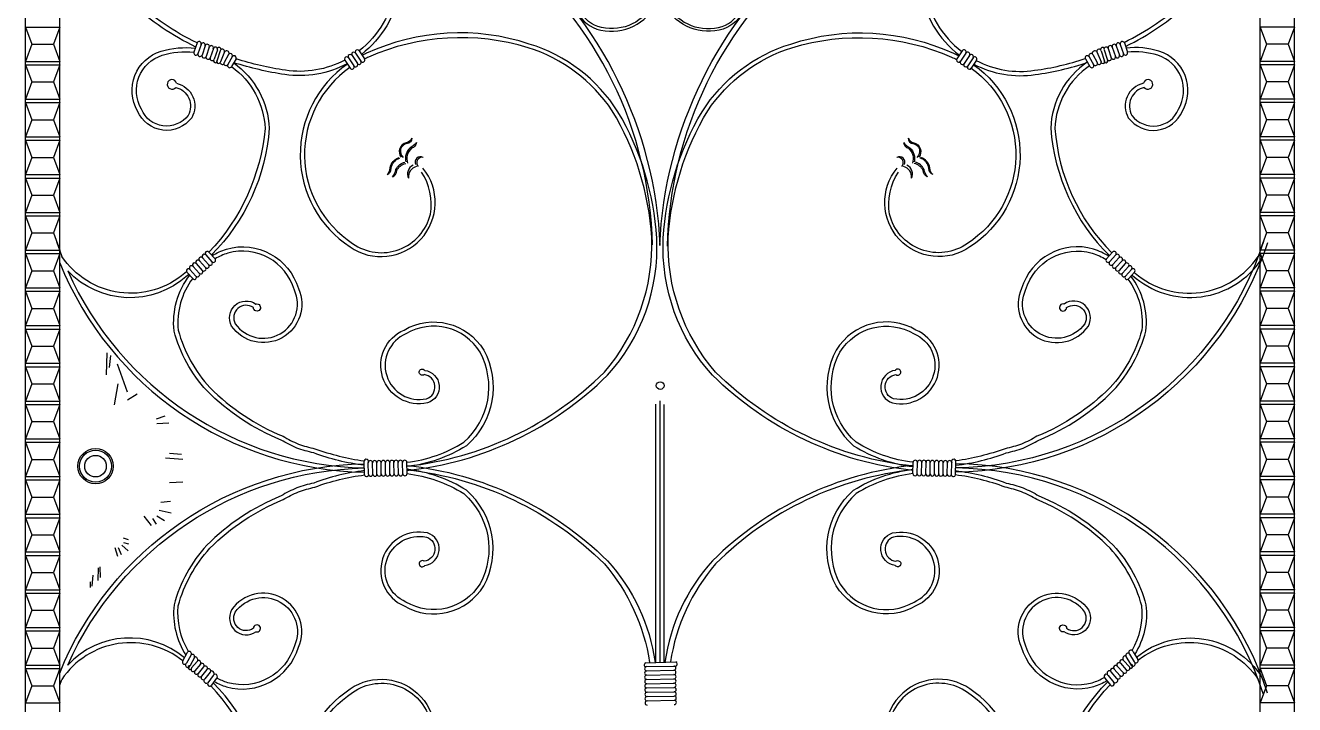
# Model space of a CAD drawing. Header units: metres. Extents: x -3456 to -1976, y -82 to 2392.
# Drawn here: x -3456 to -1976, y 682 to 1474 of the extents above; entities that cross this region are included whole.
import ezdxf

# ---------------------------------------------------------------- set-up
doc = ezdxf.new("R2010")
doc.units = ezdxf.units.M
doc.layers.add('3', color=3, linetype='Continuous')
doc.layers.add('4', color=4, linetype='Continuous')

msp = doc.modelspace()

# ---------------------------------------------------------------- linework, layer by layer
at = {"layer": '3'}
for p, q in [((-3455.97, 1472.36), (-3415.97, 1472.36)), ((-3455.97, 1472.36), (-3448.57, 1452.36)), ((-3415.97, 1472.36), (-3423.37, 1452.36)), ((-1975.97, 1472.36), (-2015.97, 1472.36)), ((-2015.97, 1472.36), (-2008.57, 1452.36)), ((-1975.97, 1472.36), (-1983.37, 1452.36)), ((-3448.57, 1452.36), (-3455.97, 1432.36)), ((-3448.57, 1452.36), (-3423.37, 1452.36)), ((-3423.37, 1452.36), (-3415.97, 1432.36)), ((-3255.75, 1453.86), (-3259.45, 1442.96)), ((-3251.01, 1452.26), (-3254.71, 1441.36)), ((-3246.28, 1450.65), (-3249.97, 1439.75)), ((-2183.95, 1450.65), (-2180.25, 1439.75)), ((-2179.21, 1452.26), (-2175.52, 1441.36)), ((-2174.48, 1453.86), (-2170.78, 1442.96)), ((-2008.57, 1452.36), (-2015.97, 1432.36)), ((-1983.37, 1452.36), (-2008.57, 1452.36)), ((-1983.37, 1452.36), (-1975.97, 1432.36)), ((-3241.54, 1449.05), (-3245.24, 1438.15)), ((-3236.81, 1447.44), (-3240.5, 1436.54)), ((-3232.07, 1445.84), (-3235.77, 1434.94)), ((-3228.84, 1444.71), (-3232.21, 1433.83)), ((-3223.65, 1443.67), (-3228.58, 1431.76)), ((-3219.06, 1440.24), (-3224.21, 1431.21)), ((-3214.72, 1437.76), (-3219.86, 1428.73)), ((-3079.27, 1436.61), (-3073.06, 1427.07)), ((-3075.08, 1439.34), (-3068.87, 1429.8)), ((-3070.89, 1442.06), (-3064.68, 1432.53)), ((-3066.7, 1444.79), (-3060.49, 1435.26)), ((-2363.53, 1444.79), (-2369.74, 1435.26)), ((-2359.34, 1442.06), (-2365.55, 1432.53)), ((-2355.15, 1439.34), (-2361.36, 1429.8)), ((-2350.96, 1436.61), (-2357.17, 1427.07)), ((-2215.51, 1437.76), (-2210.37, 1428.73)), ((-2211.16, 1440.24), (-2206.02, 1431.21)), ((-2206.58, 1443.67), (-2201.65, 1431.76)), ((-2201.39, 1444.71), (-2198.02, 1433.83)), ((-2198.15, 1445.84), (-2194.46, 1434.94)), ((-2193.42, 1447.44), (-2189.72, 1436.54)), ((-2188.68, 1449.05), (-2184.99, 1438.15)), ((-3455.97, 1432.36), (-3415.97, 1432.36)), ((-3455.97, 1428.36), (-3415.97, 1428.36)), ((-3455.97, 1428.36), (-3448.57, 1408.36)), ((-3415.97, 1428.36), (-3423.37, 1408.36)), ((-3210.37, 1435.29), (-3215.52, 1426.26)), ((-3083.46, 1433.88), (-3077.24, 1424.34)), ((-2346.77, 1433.88), (-2352.98, 1424.34)), ((-2219.85, 1435.29), (-2214.71, 1426.26)), ((-1975.97, 1432.36), (-2015.97, 1432.36)), ((-1975.97, 1428.36), (-2015.97, 1428.36)), ((-2015.97, 1428.36), (-2008.57, 1408.36)), ((-1975.97, 1428.36), (-1983.37, 1408.36)), ((-3448.57, 1408.36), (-3455.97, 1388.36)), ((-3448.57, 1408.36), (-3423.37, 1408.36)), ((-3423.37, 1408.36), (-3415.97, 1388.36)), ((-2008.57, 1408.36), (-2015.97, 1388.36)), ((-1983.37, 1408.36), (-2008.57, 1408.36)), ((-1983.37, 1408.36), (-1975.97, 1388.36)), ((-3455.97, 1388.36), (-3415.97, 1388.36)), ((-3455.97, 1384.36), (-3448.57, 1364.36)), ((-3455.97, 1384.36), (-3415.97, 1384.36)), ((-3415.97, 1384.36), (-3423.37, 1364.36)), ((-1975.97, 1388.36), (-2015.97, 1388.36)), ((-1975.97, 1384.36), (-2015.97, 1384.36)), ((-2015.97, 1384.36), (-2008.57, 1364.36)), ((-1975.97, 1384.36), (-1983.37, 1364.36)), ((-3448.57, 1364.36), (-3455.97, 1344.36)), ((-3448.57, 1364.36), (-3423.37, 1364.36)), ((-3423.37, 1364.36), (-3415.97, 1344.36)), ((-2008.57, 1364.36), (-2015.97, 1344.36)), ((-1983.37, 1364.36), (-2008.57, 1364.36)), ((-1983.37, 1364.36), (-1975.97, 1344.36)), ((-3455.97, 1344.36), (-3415.97, 1344.36)), ((-3455.97, 1340.36), (-3415.97, 1340.36)), ((-3455.97, 1340.36), (-3448.57, 1320.36)), ((-3415.97, 1340.36), (-3423.37, 1320.36)), ((-1975.97, 1344.36), (-2015.97, 1344.36)), ((-1975.97, 1340.36), (-2015.97, 1340.36)), ((-2015.97, 1340.36), (-2008.57, 1320.36)), ((-1975.97, 1340.36), (-1983.37, 1320.36)), ((-3448.57, 1320.36), (-3455.97, 1300.36)), ((-3448.57, 1320.36), (-3423.37, 1320.36)), ((-3423.37, 1320.36), (-3415.97, 1300.36)), ((-2008.57, 1320.36), (-2015.97, 1300.36)), ((-1983.37, 1320.36), (-2008.57, 1320.36)), ((-1983.37, 1320.36), (-1975.97, 1300.36)), ((-3455.97, 1300.36), (-3415.97, 1300.36)), ((-3455.97, 1296.36), (-3448.57, 1276.36)), ((-3455.97, 1296.36), (-3415.97, 1296.36)), ((-3415.97, 1296.36), (-3423.37, 1276.36)), ((-1975.97, 1300.36), (-2015.97, 1300.36)), ((-1975.97, 1296.36), (-2015.97, 1296.36)), ((-2015.97, 1296.36), (-2008.57, 1276.36)), ((-1975.97, 1296.36), (-1983.37, 1276.36)), ((-3448.57, 1276.36), (-3455.97, 1256.36)), ((-3448.57, 1276.36), (-3423.37, 1276.36)), ((-3423.37, 1276.36), (-3415.97, 1256.36)), ((-2008.57, 1276.36), (-2015.97, 1256.36)), ((-1983.37, 1276.36), (-2008.57, 1276.36)), ((-1983.37, 1276.36), (-1975.97, 1256.36)), ((-3455.97, 1256.36), (-3415.97, 1256.36)), ((-3455.97, 1252.36), (-3415.97, 1252.36)), ((-3455.97, 1252.36), (-3448.57, 1232.36)), ((-3415.97, 1252.36), (-3423.37, 1232.36)), ((-1975.97, 1256.36), (-2015.97, 1256.36)), ((-1975.97, 1252.36), (-2015.97, 1252.36)), ((-2015.97, 1252.36), (-2008.57, 1232.36)), ((-1975.97, 1252.36), (-1983.37, 1232.36)), ((-3448.57, 1232.36), (-3455.97, 1212.36)), ((-3448.57, 1232.36), (-3423.37, 1232.36)), ((-3423.37, 1232.36), (-3415.97, 1212.36)), ((-2008.57, 1232.36), (-2015.97, 1212.36)), ((-1983.37, 1232.36), (-2008.57, 1232.36)), ((-1983.37, 1232.36), (-1975.97, 1212.36)), ((-3455.97, 1212.36), (-3415.97, 1212.36)), ((-3455.97, 1208.36), (-3415.97, 1208.36)), ((-3455.97, 1208.36), (-3448.57, 1188.36)), ((-3415.97, 1208.36), (-3423.37, 1188.36)), ((-3253.1, 1199.94), (-3245.97, 1192.09)), ((-3249.4, 1203.3), (-3242.26, 1195.45)), ((-3245.69, 1206.66), (-3238.56, 1198.81)), ((-3241.99, 1210.02), (-3234.86, 1202.17)), ((-2188.24, 1210.02), (-2195.37, 1202.17)), ((-2184.53, 1206.66), (-2191.66, 1198.81)), ((-2180.83, 1203.3), (-2187.96, 1195.45)), ((-2177.13, 1199.94), (-2184.26, 1192.09)), ((-1975.97, 1212.36), (-2015.97, 1212.36)), ((-1975.97, 1208.36), (-2015.97, 1208.36)), ((-2015.97, 1208.36), (-2008.57, 1188.36)), ((-1975.97, 1208.36), (-1983.37, 1188.36)), ((-3448.57, 1188.36), (-3455.97, 1168.36)), ((-3448.57, 1188.36), (-3423.37, 1188.36)), ((-3423.37, 1188.36), (-3415.97, 1168.36)), ((-3267.62, 1186.75), (-3260.49, 1178.9)), ((-3264.2, 1189.86), (-3257.07, 1182)), ((-3260.5, 1193.22), (-3253.37, 1185.36)), ((-3256.8, 1196.58), (-3249.67, 1188.73)), ((-2173.43, 1196.58), (-2180.56, 1188.73)), ((-2169.73, 1193.22), (-2176.86, 1185.36)), ((-2166.03, 1189.86), (-2173.16, 1182)), ((-2162.61, 1186.75), (-2169.74, 1178.9)), ((-2008.57, 1188.36), (-2015.97, 1168.36)), ((-1983.37, 1188.36), (-2008.57, 1188.36)), ((-1983.37, 1188.36), (-1975.97, 1168.36)), ((-3455.97, 1168.36), (-3415.97, 1168.36)), ((-3455.97, 1164.36), (-3448.57, 1144.36)), ((-3455.97, 1164.36), (-3415.97, 1164.36)), ((-3415.97, 1164.36), (-3423.37, 1144.36)), ((-1975.97, 1168.36), (-2015.97, 1168.36)), ((-1975.97, 1164.36), (-2015.97, 1164.36)), ((-2015.97, 1164.36), (-2008.57, 1144.36)), ((-1975.97, 1164.36), (-1983.37, 1144.36)), ((-3448.57, 1144.36), (-3455.97, 1124.36)), ((-3448.57, 1144.36), (-3423.37, 1144.36)), ((-3423.37, 1144.36), (-3415.97, 1124.36)), ((-2008.57, 1144.36), (-2015.97, 1124.36)), ((-1983.37, 1144.36), (-2008.57, 1144.36)), ((-1983.37, 1144.36), (-1975.97, 1124.36)), ((-3455.97, 1124.36), (-3415.97, 1124.36)), ((-3455.97, 1120.36), (-3415.97, 1120.36)), ((-3455.97, 1120.36), (-3448.57, 1100.36)), ((-3415.97, 1120.36), (-3423.37, 1100.36)), ((-1975.97, 1124.36), (-2015.97, 1124.36)), ((-1975.97, 1120.36), (-2015.97, 1120.36)), ((-2015.97, 1120.36), (-2008.57, 1100.36)), ((-1975.97, 1120.36), (-1983.37, 1100.36)), ((-3448.57, 1100.36), (-3455.97, 1080.36)), ((-3448.57, 1100.36), (-3423.37, 1100.36)), ((-3423.37, 1100.36), (-3415.97, 1080.36)), ((-2008.57, 1100.36), (-2015.97, 1080.36)), ((-1983.37, 1100.36), (-2008.57, 1100.36)), ((-1983.37, 1100.36), (-1975.97, 1080.36)), ((-3361.1, 1092.41), (-3361.96, 1067.03)), ((-3356.75, 1089.29), (-3358.25, 1075.36)), ((-3455.97, 1080.36), (-3415.97, 1080.36)), ((-3455.97, 1076.36), (-3448.57, 1056.36)), ((-3455.97, 1076.36), (-3415.97, 1076.36)), ((-3415.97, 1076.36), (-3423.37, 1056.36)), ((-3348.81, 1079.9), (-3337.48, 1047.29)), ((-1975.97, 1080.36), (-2015.97, 1080.36)), ((-1975.97, 1076.36), (-2015.97, 1076.36)), ((-2015.97, 1076.36), (-2008.57, 1056.36)), ((-1975.97, 1076.36), (-1983.37, 1056.36)), ((-3448.57, 1056.36), (-3455.97, 1036.36)), ((-3448.57, 1056.36), (-3423.37, 1056.36)), ((-3423.37, 1056.36), (-3415.97, 1036.36)), ((-3348.02, 1056.36), (-3352.53, 1031.89)), ((-2008.57, 1056.36), (-2015.97, 1036.36)), ((-1983.37, 1056.36), (-2008.57, 1056.36)), ((-1983.37, 1056.36), (-1975.97, 1036.36)), ((-3455.97, 1036.36), (-3415.97, 1036.36)), ((-3325.68, 1044.45), (-3337.09, 1037.33)), ((-2715.97, 731.8), (-2715.97, 1036.45)), ((-1975.97, 1036.36), (-2015.97, 1036.36)), ((-3455.97, 1032.36), (-3415.97, 1032.36)), ((-3455.97, 1032.36), (-3448.57, 1012.36)), ((-3415.97, 1032.36), (-3423.37, 1012.36)), ((-2720.97, 731.65), (-2720.97, 1032.6)), ((-2710.97, 731.95), (-2710.97, 1032.41)), ((-1975.97, 1032.36), (-2015.97, 1032.36)), ((-2015.97, 1032.36), (-2008.57, 1012.36)), ((-1975.97, 1032.36), (-1983.37, 1012.36)), ((-3448.57, 1012.36), (-3455.97, 992.36)), ((-3448.57, 1012.36), (-3423.37, 1012.36)), ((-3423.37, 1012.36), (-3415.97, 992.36)), ((-3293.27, 1018.63), (-3303.56, 1015.18)), ((-3288.55, 1010.64), (-3302.64, 1009.62)), ((-2008.57, 1012.36), (-2015.97, 992.36)), ((-1983.37, 1012.36), (-2008.57, 1012.36)), ((-1983.37, 1012.36), (-1975.97, 992.36)), ((-3455.97, 992.36), (-3415.97, 992.36)), ((-1975.97, 992.36), (-2015.97, 992.36)), ((-3455.97, 988.36), (-3448.57, 968.36)), ((-3455.97, 988.36), (-3415.97, 988.36)), ((-3415.97, 988.36), (-3423.37, 968.36)), ((-1975.97, 988.36), (-2015.97, 988.36)), ((-2015.97, 988.36), (-2008.57, 968.36)), ((-1975.97, 988.36), (-1983.37, 968.36)), ((-3448.57, 968.36), (-3455.97, 948.36)), ((-3448.57, 968.36), (-3423.37, 968.36)), ((-3423.37, 968.36), (-3415.97, 948.36)), ((-3272.52, 968.07), (-3292.44, 969.81)), ((-3274.12, 973.99), (-3287.8, 975.36)), ((-3060.48, 950.22), (-3061.08, 966.56)), ((-3055.97, 951.13), (-3056.15, 964.33)), ((-3050.97, 951.19), (-3051.15, 964.4)), ((-3045.97, 951.26), (-3046.15, 964.47)), ((-3040.97, 951.33), (-3041.15, 964.54)), ((-3035.97, 951.4), (-3036.15, 964.6)), ((-3030.97, 951.47), (-3031.15, 964.67)), ((-3025.97, 951.53), (-3026.15, 964.74)), ((-3020.97, 951.6), (-3021.15, 964.81)), ((-3015.97, 951.67), (-3016.15, 964.88)), ((-3010.97, 951.74), (-3011.15, 964.94)), ((-2715.97, 731.8), (-2715.97, 971.52)), ((-2420.97, 951.74), (-2420.79, 964.94)), ((-2415.97, 951.67), (-2415.79, 964.88)), ((-2410.97, 951.6), (-2410.79, 964.81)), ((-2405.97, 951.53), (-2405.79, 964.74)), ((-2400.97, 951.47), (-2400.79, 964.67)), ((-2395.97, 951.4), (-2395.79, 964.6)), ((-2390.97, 951.33), (-2390.79, 964.54)), ((-2385.97, 951.26), (-2385.79, 964.47)), ((-2380.97, 951.19), (-2380.79, 964.4)), ((-2375.97, 951.13), (-2375.79, 964.33)), ((-2371.46, 950.22), (-2370.86, 966.56)), ((-2008.57, 968.36), (-2015.97, 948.36)), ((-1983.37, 968.36), (-2008.57, 968.36)), ((-1983.37, 968.36), (-1975.97, 948.36)), ((-3455.97, 948.36), (-3415.97, 948.36)), ((-1975.97, 948.36), (-2015.97, 948.36)), ((-3455.97, 944.36), (-3448.57, 924.36)), ((-3455.97, 944.36), (-3415.97, 944.36)), ((-3415.97, 944.36), (-3423.37, 924.36)), ((-3272.38, 941.72), (-3287.8, 941.1)), ((-1975.97, 944.36), (-2015.97, 944.36)), ((-2015.97, 944.36), (-2008.57, 924.36)), ((-1975.97, 944.36), (-1983.37, 924.36)), ((-3448.57, 924.36), (-3455.97, 904.36)), ((-3448.57, 924.36), (-3423.37, 924.36)), ((-3423.37, 924.36), (-3415.97, 904.36)), ((-3286.78, 919.27), (-3298, 917.95)), ((-2008.57, 924.36), (-2015.97, 904.36)), ((-1983.37, 924.36), (-2008.57, 924.36)), ((-1983.37, 924.36), (-1975.97, 904.36)), ((-3455.97, 904.36), (-3415.97, 904.36)), ((-3286.15, 905.65), (-3299.85, 908.69)), ((-1975.97, 904.36), (-2015.97, 904.36)), ((-3455.97, 900.36), (-3415.97, 900.36)), ((-3455.97, 900.36), (-3448.57, 880.36)), ((-3415.97, 900.36), (-3423.37, 880.36)), ((-3308.73, 891.29), (-3317.47, 902.21)), ((-3303.24, 892.83), (-3307.27, 899.44)), ((-3293.82, 896.8), (-3302.64, 902.21)), ((-1975.97, 900.36), (-2015.97, 900.36)), ((-2015.97, 900.36), (-2008.57, 880.36)), ((-1975.97, 900.36), (-1983.37, 880.36)), ((-3448.57, 880.36), (-3455.97, 860.36)), ((-3448.57, 880.36), (-3423.37, 880.36)), ((-3423.37, 880.36), (-3415.97, 860.36)), ((-3335.68, 874.6), (-3341.69, 876.39)), ((-2008.57, 880.36), (-2015.97, 860.36)), ((-1983.37, 880.36), (-2008.57, 880.36)), ((-1983.37, 880.36), (-1975.97, 860.36)), ((-3455.97, 860.36), (-3415.97, 860.36)), ((-3348.27, 855.11), (-3351.24, 865.34)), ((-3343.91, 857.18), (-3347.47, 865.09)), ((-3336.22, 861.82), (-3343.45, 868.35)), ((-3335.46, 869.37), (-3341.19, 870.86)), ((-1975.97, 860.36), (-2015.97, 860.36)), ((-3455.97, 856.36), (-3448.57, 836.36)), ((-3455.97, 856.36), (-3415.97, 856.36)), ((-3415.97, 856.36), (-3423.37, 836.36)), ((-1975.97, 856.36), (-2015.97, 856.36)), ((-2015.97, 856.36), (-2008.57, 836.36)), ((-1975.97, 856.36), (-1983.37, 836.36)), ((-3448.57, 836.36), (-3455.97, 816.36)), ((-3448.57, 836.36), (-3423.37, 836.36)), ((-3423.37, 836.36), (-3415.97, 816.36)), ((-3378.05, 820.44), (-3376.89, 833.45)), ((-3370.95, 827.11), (-3370.6, 841.73)), ((-3368.33, 830.5), (-3368.59, 843.24)), ((-2008.57, 836.36), (-2015.97, 816.36)), ((-1983.37, 836.36), (-2008.57, 836.36)), ((-1983.37, 836.36), (-1975.97, 816.36)), ((-3455.97, 816.36), (-3415.97, 816.36)), ((-3380.08, 818.93), (-3380.16, 825.66)), ((-1975.97, 816.36), (-2015.97, 816.36)), ((-3455.97, 812.36), (-3415.97, 812.36)), ((-3455.97, 812.36), (-3448.57, 792.36)), ((-3415.97, 812.36), (-3423.37, 792.36)), ((-1975.97, 812.36), (-2015.97, 812.36)), ((-2015.97, 812.36), (-2008.57, 792.36)), ((-1975.97, 812.36), (-1983.37, 792.36)), ((-3448.57, 792.36), (-3455.97, 772.36)), ((-3448.57, 792.36), (-3423.37, 792.36)), ((-3423.37, 792.36), (-3415.97, 772.36)), ((-2008.57, 792.36), (-2015.97, 772.36)), ((-1983.37, 792.36), (-2008.57, 792.36)), ((-1983.37, 792.36), (-1975.97, 772.36)), ((-3455.97, 772.36), (-3415.97, 772.36)), ((-1975.97, 772.36), (-2015.97, 772.36)), ((-3455.97, 768.36), (-3448.57, 748.36)), ((-3455.97, 768.36), (-3415.97, 768.36)), ((-3415.97, 768.36), (-3423.37, 748.36)), ((-1975.97, 768.36), (-2015.97, 768.36)), ((-2015.97, 768.36), (-2008.57, 748.36)), ((-1975.97, 768.36), (-1983.37, 748.36)), ((-3448.57, 748.36), (-3455.97, 728.36)), ((-3448.57, 748.36), (-3423.37, 748.36)), ((-3423.37, 748.36), (-3415.97, 728.36)), ((-3267.6, 742.24), (-3272.6, 732.95)), ((-2168.4, 741.29), (-2162.94, 732.25)), ((-2164.12, 743.87), (-2158.66, 734.84)), ((-2008.57, 748.36), (-2015.97, 728.36)), ((-1983.37, 748.36), (-2008.57, 748.36)), ((-1983.37, 748.36), (-1975.97, 728.36)), ((-3455.97, 728.36), (-3415.97, 728.36)), ((-3263.19, 739.87), (-3268.2, 730.58)), ((-3258.79, 737.5), (-3263.8, 728.2)), ((-3255.81, 732.86), (-3262.19, 725.11)), ((-3251.95, 729.68), (-3258.33, 721.93)), ((-3248.09, 726.5), (-3254.47, 718.75)), ((-2732.44, 731.31), (-2697.7, 732.35)), ((-2731.53, 726.8), (-2699.94, 727.41)), ((-2182.83, 727.19), (-2176.07, 719.77)), ((-2179.13, 730.56), (-2172.38, 723.13)), ((-2175.43, 733.92), (-2168.68, 726.5)), ((-2172.68, 738.7), (-2167.22, 729.67)), ((-1975.97, 728.36), (-2015.97, 728.36)), ((-3455.97, 724.36), (-3448.57, 704.36)), ((-3455.97, 724.36), (-3415.97, 724.36)), ((-3415.97, 724.36), (-3423.37, 704.36)), ((-3244.23, 723.32), (-3250.61, 715.57)), ((-3240.37, 720.14), (-3246.75, 712.4)), ((-3237, 716.23), (-3243.05, 707.85)), ((-3232.94, 713.31), (-3239, 704.92)), ((-2731.46, 721.8), (-2699.87, 722.41)), ((-2731.4, 716.8), (-2699.8, 717.41)), ((-2731.33, 711.8), (-2699.73, 712.41)), ((-2197.31, 713.27), (-2190.85, 705.19)), ((-2193.4, 716.39), (-2186.94, 708.31)), ((-2190.22, 720.46), (-2183.47, 713.04)), ((-2186.53, 723.83), (-2179.77, 716.4)), ((-1975.97, 724.36), (-2015.97, 724.36)), ((-2015.97, 724.36), (-2008.57, 704.36)), ((-1975.97, 724.36), (-1983.37, 704.36)), ((-3448.57, 704.36), (-3455.97, 684.36)), ((-3448.57, 704.36), (-3423.37, 704.36)), ((-3423.37, 704.36), (-3415.97, 684.36)), ((-2731.26, 706.8), (-2699.66, 707.41)), ((-2731.19, 701.8), (-2699.6, 702.41)), ((-2731.12, 696.8), (-2699.53, 697.42)), ((-2008.57, 704.36), (-2015.97, 684.36)), ((-1983.37, 704.36), (-2008.57, 704.36)), ((-1983.37, 704.36), (-1975.97, 684.36)), ((-3455.97, 684.36), (-3415.97, 684.36)), ((-2731.06, 691.8), (-2699.46, 692.42)), ((-2730.99, 686.8), (-2699.39, 687.42)), ((-1975.97, 684.36), (-2015.97, 684.36))]:
    msp.add_line(p, q, dxfattribs=at)
for points in [[(-2724.75, 1218.54, 0.22), (-2893.11, 1561.53, -0.11), (-3035.45, 1727.94, -0.25), (-3034.79, 1886.56, -0.09), (-2999.43, 1926.92, -0.09)], [(-2716.26, 1217.68, -0.21), (-2544.36, 1566.46, 0.11), (-2400.97, 1732.42, 0.24), (-2402.55, 1883.77, 0.1), (-2437.38, 1924.09, 0.1)], [(-2707.23, 1216.78, -0.22), (-2538.83, 1561.53, 0.11), (-2396.49, 1727.94, 0.25), (-2397.15, 1886.56, 0.09), (-2434.47, 1928.46, 0.09)], [(-3257.37, 1449.09, -0.07), (-3332.29, 1499.55, -0.19), (-3412.24, 1639.77, -0.07), (-3415.31, 1714.73, -0.02), (-3401.83, 1812.08, -0.11), (-3364.08, 1881.93, -0.22), (-3288.03, 1910.58)], [(-2715.68, 1217.63, 0.21), (-2887.58, 1566.46, -0.11), (-3030.96, 1732.42, -0.24), (-3029.39, 1883.77, -0.09), (-2996.5, 1922.53, -0.09)], [(-2173.11, 1449.82, 0.07), (-2099.65, 1499.55, 0.19), (-2019.7, 1639.77, 0.07), (-2016.63, 1714.73, 0.02), (-2030.11, 1812.08, 0.11), (-2067.86, 1881.93, 0.21), (-2142.37, 1910.67, 0.21)], [(-3255.75, 1453.86, -0.07), (-3329.05, 1503.36, -0.19), (-3407.3, 1640.59, -0.07), (-3410.33, 1714.27, -0.02), (-3396.96, 1810.93, -0.11), (-3360.42, 1878.52, -0.21), (-3288.84, 1905.62)], [(-2174.83, 1454.54, 0.07), (-2102.89, 1503.36, 0.19), (-2024.63, 1640.59, 0.07), (-2021.61, 1714.27, 0.02), (-2034.98, 1810.93, 0.11), (-2071.52, 1878.52, 0.21), (-2141.55, 1905.7, 0.21)], [(-3104.73, 1527.61, -0.76), (-3148.67, 1584.59, -0.76), (-3019.45, 1515.91, -0.19), (-3063.96, 1440.59, -0.19)], [(-3106.17, 1532.65, -0.76), (-3144.99, 1581.21, -0.76), (-3024.37, 1516.85, -0.19), (-3066.7, 1444.79, -0.19)], [(-2327.21, 1527.61, 0.76), (-2283.26, 1584.59, 0.76), (-2412.48, 1515.91, 0.19), (-2366.84, 1439.72, 0.19)], [(-2325.77, 1532.65, 0.76), (-2286.95, 1581.21, 0.76), (-2407.57, 1516.85, 0.19), (-2364.1, 1443.92, 0.19)], [(-2719.8, 1516.91, -0.05), (-2724.97, 1497.85, -0.35), (-2788.65, 1473.08, -0.41), (-2812.68, 1524.66, -0.91), (-2762.21, 1518.98, -0.8), (-2780.25, 1517.21, 2.45), (-2783.29, 1516.21, 0.8), (-2759.01, 1518.75, 0.91), (-2815.77, 1525.54, 0.41), (-2789.67, 1470.04, 0.35), (-2722.07, 1496.48, 0.05), (-2716.57, 1516.84)], [(-2712.11, 1516.75, 0.05), (-2706.96, 1497.85, 0.35), (-2643.29, 1473.08, 0.41), (-2619.25, 1524.66, 0.91), (-2669.73, 1518.98, 0.8), (-2651.69, 1517.21, -2.45), (-2648.65, 1516.21, -0.8), (-2672.92, 1518.75, -0.91), (-2616.17, 1525.54, -0.41), (-2642.26, 1470.04, -0.35), (-2709.87, 1496.48, -0.05), (-2715.37, 1516.82, -0.05)], [(-3011.02, 955.43, 0.17), (-2777.36, 1066.49, 0.2), (-2719.78, 1226.14, 0.12), (-2765.03, 1373.71, 0.18), (-2868.51, 1452.63, 0.19), (-3058.09, 1441.86, 0.01), (-3063.24, 1439.48)], [(-2420.92, 955.43, -0.17), (-2654.58, 1066.49, -0.2), (-2712.15, 1226.14, -0.12), (-2666.9, 1373.71, -0.18), (-2563.43, 1452.63, -0.19), (-2373.85, 1441.86, -0.01), (-2367.41, 1438.84, -0.01)], [(-3011.09, 960.45, 0.17), (-2780.85, 1070.07, 0.19), (-2725.6, 1227.11, 0.12), (-2771.63, 1374.89, 0.17), (-2869.74, 1448.33, 0.18), (-3056.01, 1437.31, 0.01), (-3060.49, 1435.26)], [(-2420.85, 960.45, -0.17), (-2651.09, 1070.07, -0.19), (-2706.34, 1227.11, -0.12), (-2660.31, 1374.89, -0.17), (-2562.2, 1448.33, -0.18), (-2375.93, 1437.31, -0.01), (-2370.05, 1434.57, -0.01)], [(-3279.61, 1406.93, -0.5), (-3262.01, 1366.68, -0.58), (-3325.13, 1374.46, -0.48), (-3297.81, 1444.33, -0.1), (-3257.8, 1447.81, -0.1)], [(-3280.72, 1402.05, -0.5), (-3266.2, 1369.42, -0.58), (-3320.64, 1376.67, -0.48), (-3296.34, 1439.55, -0.1), (-3259.45, 1442.96, -0.1)], [(-2347.17, 1433.27, 0.16), (-2279.11, 1421.98, 0.05), (-2220.07, 1435.78)], [(-2152.33, 1406.93, 0.5), (-2169.93, 1366.68, 0.58), (-2106.8, 1374.46, 0.48), (-2134.13, 1444.33, 0.1), (-2172.49, 1447.99, 0.1)], [(-2151.22, 1402.05, 0.5), (-2165.74, 1369.42, 0.58), (-2111.3, 1376.67, 0.48), (-2135.49, 1439.51, 0.1), (-2170.84, 1443.12, 0.1)], [(-3215.52, 1426.26, -0.23), (-3176.5, 1354.13, -0.17), (-3241.99, 1210.02, -0.17)], [(-3213.03, 1430.62, -0.23), (-3171.55, 1354.42, -0.18), (-3239.05, 1206.78, -0.18)], [(-3080.75, 1429.72, -0.16), (-3153.54, 1417.03, -0.04), (-3212.9, 1430.86, -0.04)], [(-3083.49, 1433.93, -0.16), (-3152.83, 1421.98, -0.04), (-3210.37, 1435.29, -0.04)], [(-3080.48, 1429.31, 0.53), (-3077.39, 1216.06, 0.87), (-2992.37, 1308), (-2992.37, 1308)], [(-3077.75, 1425.12, 0.53), (-3074.51, 1220.15, 0.53), (-2983.6, 1254.21, 0.19), (-2994.08, 1303.31)], [(-2350.29, 1428.48, -0.53), (-2354.54, 1216.06, -0.87), (-2439.57, 1308), (-2439.57, 1308)], [(-2353.02, 1424.29, -0.53), (-2357.43, 1220.15, -0.53), (-2448.34, 1254.21, -0.19), (-2437.86, 1303.31)], [(-2349.91, 1429.05, 0.16), (-2278.4, 1417.03, 0.05), (-2217.6, 1431.33)], [(-2217.68, 1431.47, 0.24), (-2260.39, 1354.42, 0.18), (-2191.99, 1205.88, 0.18)], [(-2215.2, 1427.11, 0.24), (-2255.44, 1354.13, 0.18), (-2189.06, 1209.12, 0.18)], [(-3005.3, 1342.7, -0.22), (-3011.84, 1337.47, 0.53), (-3017.92, 1320.64)], [(-3005.3, 1342.7, -0.38), (-3010.94, 1336.57, 0.64), (-3015.41, 1320.28)], [(-2999.77, 1337.64, -0.1), (-3007.33, 1331.58, 0.29), (-3012.17, 1315.08)], [(-2999.8, 1337.64, -0.29), (-3005.71, 1331.04, 0.3), (-3010.38, 1313.64)], [(-2432.17, 1337.64, 0.1), (-2424.61, 1331.58, -0.29), (-2419.76, 1315.08)], [(-2432.14, 1337.64, 0.29), (-2426.23, 1331.04, -0.3), (-2421.56, 1313.64)], [(-2426.64, 1342.7, 0.38), (-2420.99, 1336.57, -0.64), (-2416.53, 1320.28)], [(-2426.64, 1342.7, 0.22), (-2420.1, 1337.47, -0.53), (-2414.01, 1320.64)], [(-3034.09, 1300.56, 0.22), (-3030.73, 1308.24, -0.28), (-3020.2, 1320.13, -0.28)], [(-3034.09, 1300.56, 0.38), (-3029.63, 1307.6, -0.29), (-3019.41, 1319.62, -0.29)], [(-2397.85, 1300.56, -0.38), (-2402.31, 1307.6, 0.29), (-2412.53, 1319.62, 0.29)], [(-2397.85, 1300.56, -0.22), (-2401.21, 1308.24, 0.28), (-2411.74, 1320.13, 0.28)], [(-3027.78, 1297.63, 0.29), (-3022.94, 1305.05, -0.23), (-3012.45, 1313.33, -0.23)], [(-3027.77, 1297.61, 0.1), (-3023.87, 1306.47, -0.22), (-3013.41, 1314.84, -0.22)], [(-2404.16, 1297.63, -0.29), (-2409, 1305.05, 0.23), (-2419.48, 1313.33, 0.23)], [(-2404.17, 1297.61, -0.1), (-2408.06, 1306.47, 0.22), (-2418.53, 1314.84, 0.22)], [(-3419.67, 1222.36, 0.01), (-3413.5, 1205, 0.01)], [(-3238.3, 1205.96, -0.05), (-3221.56, 1213.57, -0.41), (-3137.57, 1167.46, -0.91), (-3215.51, 1123.85, -0.8), (-3187.18, 1149.38, -2.98), (-3190.09, 1145.32, 0.8), (-3211.26, 1126.5, 0.91), (-3142.27, 1165.73, 0.41), (-3220.07, 1208.8, 0.05), (-3234.86, 1202.17)], [(-2007.52, 1220.8, -0.32), (-2371.34, 953.38, -0.32)], [(-2012.27, 1222.36, -0.32), (-2371.16, 958.38, -0.32)], [(-2192.52, 1205.3, 0.05), (-2210.38, 1213.57, 0.41), (-2294.37, 1167.46, 0.91), (-2216.43, 1123.85, 0.8), (-2244.76, 1149.38, 2.98), (-2241.85, 1145.32, -0.8), (-2220.68, 1126.5, -0.91), (-2289.67, 1165.73, -0.41), (-2211.87, 1208.8, -0.05), (-2195.83, 1201.45, -0.05)], [(-3268.02, 1186.95), (-3270.02, 1185.44, -0.45), (-3413.5, 1205)], [(-2165.66, 1183.39), (-2164.82, 1182.78, 0.46), (-2014.1, 1202.52)], [(-2163.04, 1186.28), (-2161.91, 1185.44, 0.45), (-2018.44, 1205)], [(-3415.97, 1197.6, 0.3), (-3060.59, 953.38, 0.3)], [(-3406.59, 1188.16, 0.29), (-3060.78, 958.38, 0.29)], [(-3265.25, 1184.14), (-3267.12, 1182.78, -0.41), (-3406.59, 1188.16)], [(-3060.89, 961.49, -0.06), (-3119.75, 975.91, -0.03), (-3139.48, 981.56, -0.03), (-3157.79, 990.84, -0.1), (-3244.39, 1048.53, -0.12), (-3282.65, 1118.01, -0.19), (-3264.31, 1183.1)], [(-3260.89, 1179.34, 0.19), (-3277.72, 1118.95, 0.12), (-3240.79, 1052, 0.1), (-3155.54, 995.32, 0.03), (-3137.65, 986.21, 0.03), (-3118.35, 980.72, 0.05), (-3061.08, 966.56, 0.05)], [(-2371.04, 961.49, 0.06), (-2312.19, 975.91, 0.03), (-2292.46, 981.56, 0.03), (-2274.15, 990.84, 0.1), (-2187.54, 1048.53, 0.12), (-2149.29, 1118.01, 0.19), (-2166.85, 1182.08, 0.19)], [(-2170.36, 1178.42, -0.19), (-2154.21, 1118.95, -0.12), (-2191.15, 1052, -0.1), (-2276.39, 995.32, -0.03), (-2294.28, 986.21, -0.03), (-2313.59, 980.72, -0.05), (-2370.86, 966.56)], [(-3011.15, 964.94, 0.11), (-2944.69, 988.26, 0.35), (-2925.85, 1093.34, 0.41), (-3012.18, 1114.68, 0.91), (-2988.28, 1039, 0.8), (-2991, 1067.19, -2.45), (-2990.37, 1072.15, -0.8), (-2986.97, 1034.17, -0.91), (-3014.45, 1119.15, -0.41), (-2921.51, 1095.83, -0.35), (-2941.72, 984.22, -0.11), (-3011.08, 959.91)], [(-2420.79, 964.94, -0.11), (-2487.24, 988.26, -0.35), (-2506.08, 1093.34, -0.41), (-2419.75, 1114.68, -0.91), (-2443.65, 1039, -0.8), (-2440.93, 1067.19, 2.45), (-2441.56, 1072.15, 0.8), (-2444.97, 1034.17, 0.91), (-2417.49, 1119.15, 0.41), (-2510.42, 1095.83, 0.35), (-2490.22, 984.22, 0.11), (-2420.85, 959.91, 0.11)], [(-3415.97, 719.1, -0.3), (-3060.96, 963.32, -0.3)], [(-2007.52, 695.9, 0.32), (-2370.98, 963.32, 0.32)], [(-3406.59, 728.54, -0.29), (-3060.78, 958.32, -0.29)], [(-3060.66, 955.24, 0.06), (-3119.75, 940.79, 0.03), (-3139.48, 935.15, 0.03), (-3157.79, 925.86, 0.1), (-3244.39, 868.17, 0.12), (-3282.65, 798.69, 0.17), (-3268.81, 739.98, 0.17)], [(-3265.66, 744.38, -0.16), (-3277.72, 797.75, -0.12), (-3240.79, 864.7, -0.1), (-3155.54, 921.38, -0.03), (-3137.65, 930.49, -0.03), (-3118.35, 935.98, -0.06), (-3060.48, 950.22)], [(-3010.97, 951.74, -0.11), (-2944.69, 928.44, -0.35), (-2925.85, 823.36, -0.41), (-3012.18, 802.02, -0.91), (-2988.28, 877.7, -0.8), (-2991, 849.51, 2.45), (-2990.37, 844.55, 0.8), (-2986.97, 882.53, 0.91), (-3014.45, 797.55, 0.41), (-2921.51, 820.87, 0.35), (-2941.72, 932.48, 0.11), (-3011.04, 956.78)], [(-3011.1, 961.28, -0.17), (-2777.36, 850.21, -0.15), (-2721.64, 731.63, -0.15)], [(-3011.03, 956.25, -0.17), (-2780.85, 846.63, -0.14), (-2728.06, 731.44, -0.14)], [(-2420.84, 961.28, 0.17), (-2654.58, 850.21, 0.15), (-2710.25, 731.97)], [(-2420.9, 956.25, 0.17), (-2651.09, 846.63, 0.14), (-2703.77, 732.17)], [(-2420.97, 951.74, 0.11), (-2487.24, 928.44, 0.35), (-2506.08, 823.36, 0.41), (-2419.75, 802.02, 0.91), (-2443.65, 877.7, 0.8), (-2440.93, 849.51, -2.45), (-2441.56, 844.55, -0.8), (-2444.97, 882.53, -0.91), (-2417.49, 797.55, -0.41), (-2510.42, 820.87, -0.35), (-2490.22, 932.48, -0.11), (-2420.9, 956.78)], [(-2165.5, 745.68, 0.16), (-2154.21, 797.75, 0.12), (-2191.15, 864.7, 0.1), (-2276.39, 921.38, 0.03), (-2294.28, 930.49, 0.03), (-2313.59, 935.98, 0.06), (-2371.46, 950.22)], [(-2371.27, 955.24, -0.06), (-2312.19, 940.79, -0.03), (-2292.46, 935.15, -0.03), (-2274.15, 925.86, -0.1), (-2187.54, 868.17, -0.12), (-2149.29, 798.69, -0.17), (-2162.43, 741.08, -0.17)], [(-2012.27, 694.34, 0.32), (-2371.16, 958.32, 0.32)], [(-3235.81, 709.34, 0.04), (-3221.56, 703.13, 0.41), (-3137.57, 749.24, 0.91), (-3215.51, 792.85, 0.8), (-3187.18, 767.32, 2.98), (-3190.09, 771.38, -0.8), (-3211.26, 790.2, -0.91), (-3142.27, 750.97, -0.41), (-3220.07, 707.9, -0.04), (-3232.83, 713.41, -0.04)], [(-2194.77, 710.09, -0.05), (-2210.38, 703.13, -0.41), (-2294.37, 749.24, -0.91), (-2216.43, 792.85, -0.8), (-2244.76, 767.32, -2.98), (-2241.85, 771.38, 0.8), (-2220.68, 790.2, 0.91), (-2289.67, 750.97, 0.41), (-2211.87, 707.9, 0.04), (-2197.96, 714.03)], [(-3270.49, 736.86, 0.4), (-3406.59, 728.54)], [(-2160.4, 737.71, -0.45), (-2014.1, 714.18)], [(-2158.45, 734.15, -0.44), (-2018.44, 711.7)], [(-3272.42, 733.29, 0.44), (-3413.5, 711.7)], [(-3089.35, 494.19, -0.5), (-3077.39, 700.64, -0.87), (-2992.37, 608.7), (-2992.37, 608.7)], [(-2339.66, 496.72, 0.49), (-2354.54, 700.64, 0.87), (-2439.57, 608.7), (-2439.57, 608.7)], [(-3215.52, 490.45, 0.23), (-3176.5, 562.57, 0.17), (-3239.68, 704.26, 0.17)], [(-3212.77, 486.27, 0.23), (-3171.55, 562.28, 0.18), (-3236.93, 707.78, 0.18)], [(-3085.8, 497.74, -0.5), (-3074.51, 696.56, -0.53), (-2983.6, 662.5, -0.19), (-2994.08, 613.4)], [(-2343.25, 500.22, 0.49), (-2357.43, 696.56, 0.53), (-2448.34, 662.5, 0.19), (-2437.86, 613.4)], [(-2218.42, 485.74, -0.23), (-2260.39, 562.28, -0.18), (-2193.86, 708.95, -0.18)], [(-2215.67, 489.92, -0.23), (-2255.44, 562.57, -0.17), (-2191.09, 705.49, -0.17)]]:
    msp.add_lwpolyline(points, format="xyb", dxfattribs=at)
msp.add_lwpolyline([(-3415.97, 705.06), (-3413.5, 711.7)], dxfattribs=at)
for centre, radius in [((-2715.73, 1054.39), 4.53), ((-3374.16, 960.42), 20.57), ((-3374.16, 960.42), 18.57), ((-3374.16, 960.42), 12.57)]:
    msp.add_circle(centre, radius, dxfattribs=at)
for centre, radius, start, end in [((-3253.38, 1453.06), 2.5, 341.27, 161.27), ((-3248.65, 1451.46), 2.5, 341.27, 161.27), ((-3243.91, 1449.85), 2.5, 341.27, 161.27), ((-3239.18, 1448.24), 2.5, 341.27, 161.27), ((-2191.05, 1448.24), 2.5, 18.73, 198.73), ((-2186.32, 1449.85), 2.5, 18.73, 198.73), ((-2181.58, 1451.46), 2.5, 18.73, 198.73), ((-2176.85, 1453.06), 2.5, 18.73, 198.73), ((-3257.08, 1442.16), 2.5, 161.27, 341.27), ((-3252.34, 1440.55), 2.5, 161.27, 341.27), ((-3247.61, 1438.95), 2.5, 161.27, 341.27), ((-3242.87, 1437.34), 2.5, 161.27, 341.27), ((-3238.14, 1435.74), 2.5, 161.27, 341.27), ((-3234.44, 1446.64), 2.5, 341.27, 161.27), ((-3230.19, 1446.12), 2.46, 1.07, 142.55), ((-3226.3, 1443.93), 2.66, 354.53, 162.87), ((-3221.51, 1441.26), 3.41, 358.76, 128.63), ((-3216.89, 1439), 2.5, 330.34, 150.34), ((-3212.55, 1436.53), 2.5, 330.34, 150.34), ((-3081.36, 1435.24), 2.5, 33.08, 213.08), ((-3077.17, 1437.97), 2.5, 33.08, 213.08), ((-3072.98, 1440.7), 2.5, 33.08, 213.08), ((-3068.79, 1443.43), 2.5, 33.08, 213.08), ((-2361.43, 1443.43), 2.5, 326.92, 146.92), ((-2357.24, 1440.7), 2.5, 326.92, 146.92), ((-2353.06, 1437.97), 2.5, 326.92, 146.92), ((-2348.87, 1435.24), 2.5, 326.92, 146.92), ((-2217.68, 1436.53), 2.5, 29.66, 209.66), ((-2213.34, 1439), 2.5, 29.66, 209.66), ((-2208.72, 1441.26), 3.41, 51.37, 181.24), ((-2203.93, 1443.93), 2.66, 17.13, 185.47), ((-2200.04, 1446.12), 2.46, 37.45, 178.93), ((-2195.79, 1446.64), 2.5, 18.73, 198.73), ((-2192.09, 1435.74), 2.5, 198.73, 18.73), ((-2187.36, 1437.34), 2.5, 198.73, 18.73), ((-2182.62, 1438.95), 2.5, 198.73, 18.73), ((-2177.89, 1440.55), 2.5, 198.73, 18.73), ((-2173.15, 1442.16), 2.5, 198.73, 18.73), ((-3234.28, 1433.05), 2.22, 150.37, 20.76), ((-3230.71, 1432.12), 2.28, 131.18, 333.29), ((-3226.27, 1431.1), 2.41, 163.91, 317.69), ((-3222.03, 1429.97), 2.5, 150.34, 330.34), ((-3217.69, 1427.49), 2.5, 150.34, 330.34), ((-3075.15, 1425.7), 2.5, 213.08, 33.08), ((-3070.96, 1428.43), 2.5, 213.08, 33.08), ((-3066.77, 1431.16), 2.5, 213.08, 33.08), ((-3062.58, 1433.89), 2.5, 213.08, 33.08), ((-2367.65, 1433.89), 2.5, 146.92, 326.92), ((-2363.46, 1431.16), 2.5, 146.92, 326.92), ((-2359.27, 1428.43), 2.5, 146.92, 326.92), ((-2355.08, 1425.7), 2.5, 146.92, 326.92), ((-2212.54, 1427.49), 2.5, 209.66, 29.66), ((-2208.19, 1429.97), 2.5, 209.66, 29.66), ((-2203.96, 1431.1), 2.41, 222.31, 16.09), ((-2199.52, 1432.12), 2.28, 206.71, 48.82), ((-2195.95, 1433.05), 2.22, 159.24, 29.63), ((-3284.99, 1405.59), 5.55, 13.95, 320.42), ((-2146.94, 1405.59), 5.55, 219.58, 166.05), ((-2995.13, 1314.71), 6.42, 61.8, 203), ((-2993.58, 1314.38), 6.17, 76.1, 226.84), ((-2436.81, 1314.71), 6.42, 337, 118.2), ((-2438.35, 1314.38), 6.17, 313.16, 103.9), ((-2999.21, 1301.22), 11.13, 114.99, 207.36), ((-2997.54, 1298.14), 11.74, 100.86, 189.98), ((-2434.39, 1298.14), 11.74, 350.02, 79.14), ((-2432.72, 1301.22), 11.13, 332.64, 65.01), ((-3254.95, 1198.26), 2.5, 42.24, 222.24), ((-3251.25, 1201.62), 2.5, 42.24, 222.24), ((-3247.55, 1204.98), 2.5, 42.24, 222.24), ((-3243.84, 1208.34), 2.5, 42.24, 222.24), ((-3240.41, 1197.13), 2.5, 222.24, 42.24), ((-3236.71, 1200.49), 2.5, 222.24, 42.24), ((-2193.52, 1200.49), 2.5, 137.76, 317.76), ((-2189.81, 1197.13), 2.5, 137.76, 317.76), ((-2186.38, 1208.34), 2.5, 317.76, 137.76), ((-2182.68, 1204.98), 2.5, 317.76, 137.76), ((-2178.98, 1201.62), 2.5, 317.76, 137.76), ((-2175.28, 1198.26), 2.5, 317.76, 137.76), ((-3265.91, 1188.3), 2.31, 42.24, 222.24), ((-3262.35, 1191.54), 2.5, 42.24, 222.24), ((-3258.65, 1194.9), 2.5, 42.24, 222.24), ((-3255.22, 1183.68), 2.5, 222.24, 42.24), ((-3251.52, 1187.05), 2.5, 222.24, 42.24), ((-3247.82, 1190.41), 2.5, 222.24, 42.24), ((-3244.12, 1193.77), 2.5, 222.24, 42.24), ((-2186.11, 1193.77), 2.5, 137.76, 317.76), ((-2182.41, 1190.41), 2.5, 137.76, 317.76), ((-2178.71, 1187.05), 2.5, 137.76, 317.76), ((-2175.01, 1183.68), 2.5, 137.76, 317.76), ((-2171.58, 1194.9), 2.5, 317.76, 137.76), ((-2167.88, 1191.54), 2.5, 317.76, 137.76), ((-2164.32, 1188.3), 2.31, 317.76, 137.76), ((-3258.78, 1180.45), 2.31, 222.24, 42.24), ((-2171.45, 1180.45), 2.31, 137.76, 317.76), ((-3058.48, 965.74), 2.73, 328.85, 162.5), ((-3053.65, 964.37), 2.5, 0.78, 180.78), ((-3048.65, 964.43), 2.5, 0.78, 180.78), ((-3043.65, 964.5), 2.5, 0.78, 180.78), ((-3038.65, 964.57), 2.5, 0.78, 180.78), ((-3033.65, 964.64), 2.5, 0.78, 180.78), ((-3028.65, 964.71), 2.5, 0.78, 180.78), ((-3023.65, 964.77), 2.5, 0.78, 180.78), ((-3018.65, 964.84), 2.5, 0.78, 180.78), ((-3013.65, 964.91), 2.5, 0.78, 180.78), ((-2418.29, 964.91), 2.5, 359.22, 179.22), ((-2413.29, 964.84), 2.5, 359.22, 179.22), ((-2408.29, 964.77), 2.5, 359.22, 179.22), ((-2403.29, 964.71), 2.5, 359.22, 179.22), ((-2398.29, 964.64), 2.5, 359.22, 179.22), ((-2393.29, 964.57), 2.5, 359.22, 179.22), ((-2388.29, 964.5), 2.5, 359.22, 179.22), ((-2383.29, 964.43), 2.5, 359.22, 179.22), ((-2378.29, 964.37), 2.5, 359.22, 179.22), ((-2373.46, 965.74), 2.73, 17.5, 211.15), ((-3058.1, 950.66), 2.42, 190.35, 346.91), ((-3053.47, 951.16), 2.5, 180.78, 0.78), ((-3048.47, 951.23), 2.5, 180.78, 0.78), ((-3043.47, 951.3), 2.5, 180.78, 0.78), ((-3038.47, 951.36), 2.5, 180.78, 0.78), ((-3033.47, 951.43), 2.5, 180.78, 0.78), ((-3028.47, 951.5), 2.5, 180.78, 0.78), ((-3023.47, 951.57), 2.5, 180.78, 0.78), ((-3018.47, 951.64), 2.5, 180.78, 0.78), ((-3013.47, 951.7), 2.5, 180.78, 0.78), ((-2418.47, 951.7), 2.5, 179.22, 359.22), ((-2413.47, 951.64), 2.5, 179.22, 359.22), ((-2408.47, 951.57), 2.5, 179.22, 359.22), ((-2403.47, 951.5), 2.5, 179.22, 359.22), ((-2398.47, 951.43), 2.5, 179.22, 359.22), ((-2393.47, 951.36), 2.5, 179.22, 359.22), ((-2388.47, 951.3), 2.5, 179.22, 359.22), ((-2383.47, 951.23), 2.5, 179.22, 359.22), ((-2378.47, 951.16), 2.5, 179.22, 359.22), ((-2373.84, 950.66), 2.42, 193.09, 349.65), ((-3264.98, 741.82), 2.65, 312.57, 170.8), ((-3261.09, 738.5), 2.51, 336.47, 146.91), ((-2170.43, 739.82), 2.51, 35.91, 206.35), ((-2166.71, 743.32), 2.65, 12.02, 230.25), ((-3270.29, 731.97), 2.51, 157.17, 326.21), ((-3266.51, 728.44), 2.72, 128.39, 354.99), ((-3263.78, 725.8), 2.41, 90.41, 295.17), ((-3258.64, 734.62), 3.75, 342.1, 85.26), ((-3253.88, 731.27), 2.5, 320.52, 140.52), ((-3250.02, 728.09), 2.5, 320.52, 140.52), ((-3246.16, 724.91), 2.5, 320.52, 140.52), ((-2732, 728.92), 2.42, 100.35, 256.91), ((-2731.5, 724.3), 2.5, 90.78, 270.78), ((-2698.52, 729.75), 2.73, 238.85, 72.5), ((-2699.9, 724.91), 2.5, 270.78, 90.78), ((-2184.68, 725.51), 2.5, 42.3, 222.3), ((-2180.98, 728.87), 2.5, 42.3, 222.3), ((-2177.28, 732.24), 2.5, 42.3, 222.3), ((-2172.7, 735.82), 3.75, 97.56, 200.72), ((-2170.53, 724.82), 2.5, 222.3, 42.3), ((-2167.12, 727.26), 2.41, 247.65, 92.41), ((-2164.53, 730.04), 2.72, 187.83, 54.43), ((-2160.93, 733.75), 2.51, 216.61, 25.65), ((-3260.26, 723.52), 2.5, 140.52, 320.52), ((-3256.4, 720.34), 2.5, 140.52, 320.52), ((-3252.54, 717.16), 2.5, 140.52, 320.52), ((-3248.68, 713.99), 2.5, 140.52, 320.52), ((-3244.74, 710.68), 3.3, 163.79, 300.79), ((-3242.3, 721.73), 2.5, 320.52, 140.52), ((-3238.89, 718.61), 3.04, 308.49, 107.6), ((-3234.62, 715.26), 2.57, 310.76, 157.63), ((-2731.43, 719.3), 2.5, 90.78, 270.78), ((-2731.36, 714.3), 2.5, 90.78, 270.78), ((-2731.29, 709.3), 2.5, 90.78, 270.78), ((-2699.83, 719.91), 2.5, 270.78, 90.78), ((-2699.77, 714.91), 2.5, 270.78, 90.78), ((-2699.7, 709.91), 2.5, 270.78, 90.78), ((-2195.73, 715.3), 2.57, 25.19, 232.06), ((-2191.63, 718.86), 3.04, 75.22, 234.33), ((-2188.38, 722.14), 2.5, 42.3, 222.3), ((-2185.39, 711.23), 3.3, 242.03, 19.03), ((-2181.62, 714.72), 2.5, 222.3, 42.3), ((-2177.92, 718.09), 2.5, 222.3, 42.3), ((-2174.22, 721.45), 2.5, 222.3, 42.3), ((-3241.05, 706.35), 2.5, 143.18, 325.2), ((-2731.23, 704.3), 2.5, 90.78, 270.78), ((-2731.16, 699.3), 2.5, 90.78, 270.78), ((-2731.09, 694.3), 2.5, 90.78, 270.78), ((-2699.63, 704.91), 2.5, 270.78, 90.78), ((-2699.56, 699.92), 2.5, 270.78, 90.78), ((-2699.49, 694.92), 2.5, 270.78, 90.78), ((-2188.87, 706.72), 2.5, 217.62, 39.64), ((-2731.02, 689.3), 2.5, 90.78, 270.78), ((-2730.95, 684.3), 2.5, 90.78, 270.78), ((-2699.43, 689.92), 2.5, 270.78, 90.78), ((-2699.36, 684.92), 2.5, 270.78, 90.78)]:
    msp.add_arc(centre, radius, start, end, dxfattribs=at)
at = {"layer": '4'}
for points in [[(-3455.97, -81.65), (-3455.97, 2012.47, 0.33), (-3298.16, 2035.65, 0.15), (-3257.01, 2162.38, -0.43), (-3011.12, 2321.24, 1.08), (-2757.88, 2242.15, 1.08)], [(-1975.97, -81.65), (-1975.97, 2012.47, -0.33), (-2133.78, 2035.65, -0.15), (-2174.93, 2162.38, 0.43), (-2420.82, 2321.24, -1.08), (-2674.06, 2242.15, -1.08)], [(-3415.97, -41.65), (-3415.97, 1958.35, 0.24), (-3267.56, 2009.7, 0.15), (-3217.08, 2158.16, -0.35), (-3060.03, 2287.02, 0.96), (-2717.11, 2242.15, 0.96)], [(-2015.97, -41.65), (-2015.97, 1958.35, -0.24), (-2164.38, 2009.7, -0.15), (-2214.86, 2158.16, 0.35), (-2371.9, 2287.02, -0.96), (-2714.83, 2242.15, -0.96)]]:
    msp.add_lwpolyline(points, format="xyb", dxfattribs=at)

doc.saveas('drawing.dxf')
